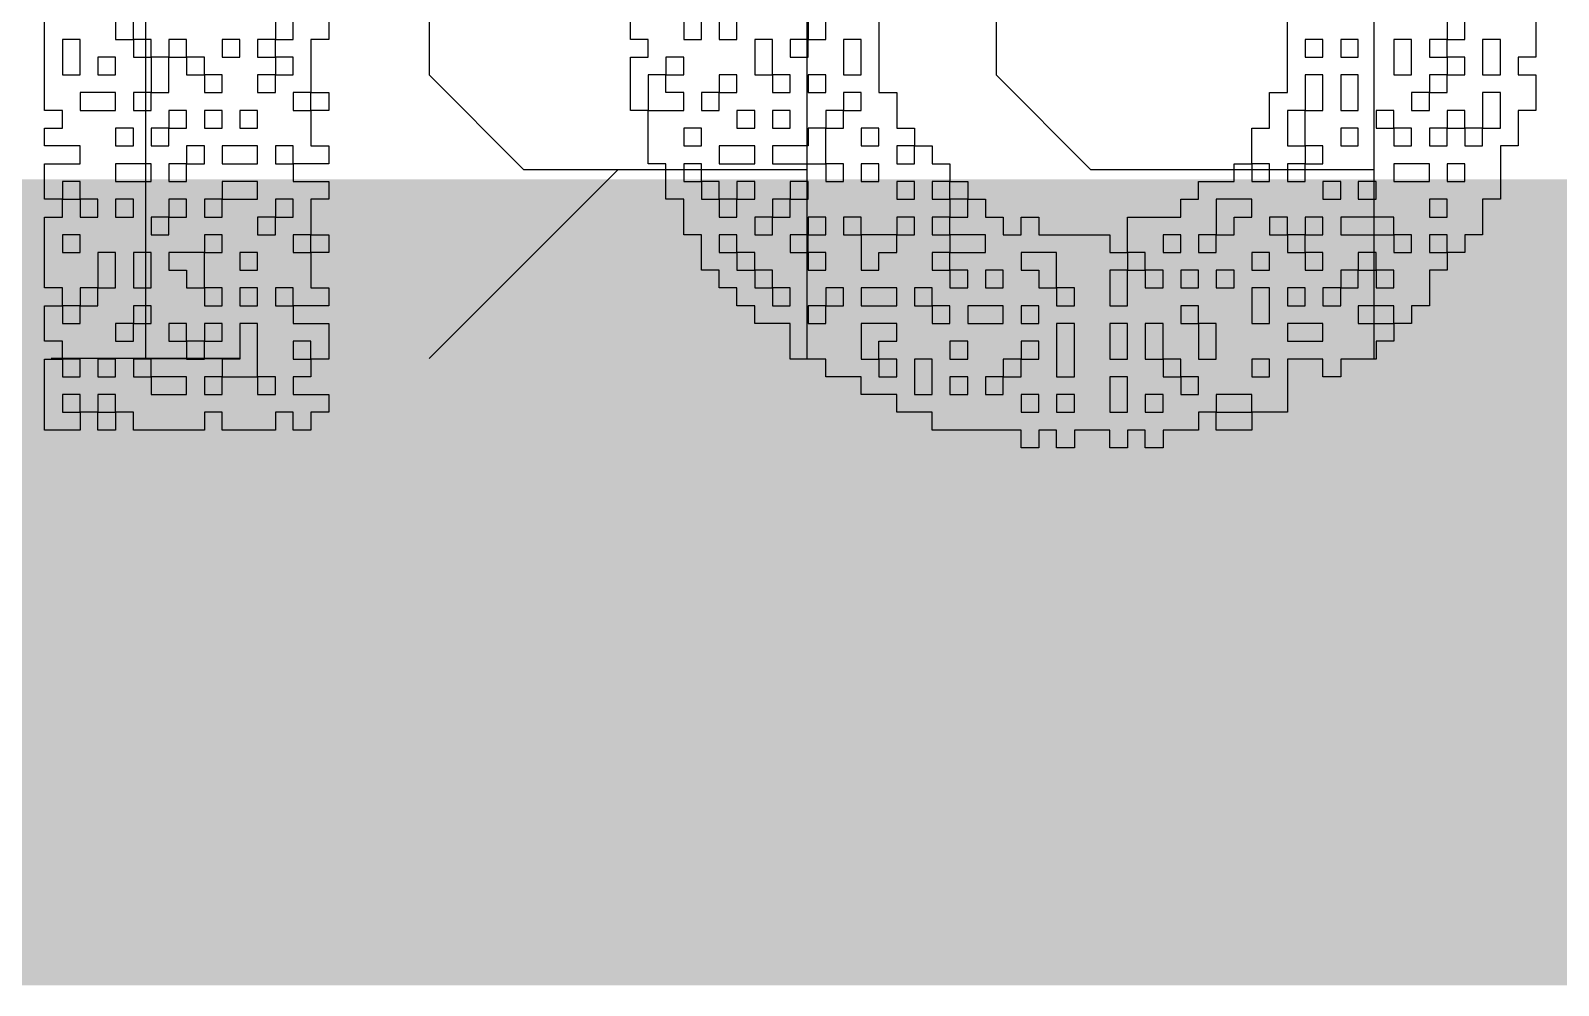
# Model space of a CAD drawing. Header units: millimetres. Extents: x 3.07 to 5.81, y 1.29 to 3.84.
# Drawn here: x 4.2782 to 4.3805, y 1.296 to 1.36 of the extents above; entities that cross this region are included whole.
import ezdxf

# ---------------------------------------------------------------- set-up
doc = ezdxf.new("R2010")
doc.units = ezdxf.units.MM
doc.header["$MEASUREMENT"] = 0
for name, color, linetype in [('BottomOverlay', 54, 'Continuous'), ('TopLayer', 1, 'Continuous'), ('TopOverlay', 2, 'Continuous')]:
    doc.layers.add(name, color=color, linetype=linetype)

msp = doc.modelspace()

# ---------------------------------------------------------------- hatches: boundary and pattern name
at = {"layer": 'TopLayer'}
for points in [[(4.032, 1.297), (5.334, 1.297), (5.334, 1.35), (4.032, 1.35)], [(3.478, 1.296), (5.277, 1.296), (5.277, 1.327), (3.478, 1.327)]]:
    msp.add_hatch(color=1, dxfattribs=at).paths.add_polyline_path(points)

# ---------------------------------------------------------------- linework, layer by layer
at = {"layer": 'BottomOverlay'}
for p, q in [((4.28589, 1.37599), (4.28589, 1.338)), ((4.33021, 1.338), (4.33021, 1.37599)), ((4.3682, 1.338), (4.3682, 1.37599)), ((4.30488, 1.36966), (4.30488, 1.35699)), ((4.34287, 1.36966), (4.34287, 1.35699)), ((4.30488, 1.35699), (4.31122, 1.35066)), ((4.34287, 1.35699), (4.3492, 1.35066)), ((4.31755, 1.35066), (4.30488, 1.338)), ((4.31122, 1.35066), (4.33021, 1.35066)), ((4.3492, 1.35066), (4.3682, 1.35066)), ((4.29222, 1.338), (4.27956, 1.338)), ((4.28589, 1.338), (4.29222, 1.338))]:
    msp.add_line(p, q, dxfattribs=at)
at = {"layer": 'TopOverlay'}
for p, q in [((4.27913, 1.35936), (4.27913, 1.36055)), ((4.28389, 1.36055), (4.28389, 1.35936)), ((4.28508, 1.35936), (4.28508, 1.36055)), ((4.29459, 1.36055), (4.29459, 1.35936)), ((4.29578, 1.35936), (4.29578, 1.36055)), ((4.29816, 1.36055), (4.29816, 1.35936)), ((4.31837, 1.35936), (4.31837, 1.36055)), ((4.32194, 1.36055), (4.32194, 1.35936)), ((4.32313, 1.35936), (4.32313, 1.36055)), ((4.32432, 1.36055), (4.32432, 1.35936)), ((4.32551, 1.35936), (4.32551, 1.36055)), ((4.33027, 1.36055), (4.33027, 1.35936)), ((4.33146, 1.35936), (4.33146, 1.36055)), ((4.33502, 1.36055), (4.33502, 1.35936)), ((4.36238, 1.35936), (4.36238, 1.36055)), ((4.37308, 1.36055), (4.37308, 1.35936)), ((4.37427, 1.35936), (4.37427, 1.36055)), ((4.37903, 1.36055), (4.37903, 1.35936)), ((4.27913, 1.35818), (4.27913, 1.35936)), ((4.28151, 1.35936), (4.28032, 1.35936)), ((4.28032, 1.35936), (4.28032, 1.35818)), ((4.28151, 1.35818), (4.28151, 1.35936)), ((4.28389, 1.35936), (4.28508, 1.35936)), ((4.28508, 1.35936), (4.28508, 1.35818)), ((4.28626, 1.35936), (4.28508, 1.35936)), ((4.28626, 1.35818), (4.28626, 1.35936)), ((4.28864, 1.35936), (4.28745, 1.35936)), ((4.28745, 1.35936), (4.28745, 1.35818)), ((4.28864, 1.35818), (4.28864, 1.35936)), ((4.29221, 1.35936), (4.29102, 1.35936)), ((4.29102, 1.35936), (4.29102, 1.35818)), ((4.29221, 1.35818), (4.29221, 1.35936)), ((4.29459, 1.35936), (4.2934, 1.35936)), ((4.2934, 1.35936), (4.2934, 1.35818)), ((4.29459, 1.35936), (4.29578, 1.35936)), ((4.29459, 1.35818), (4.29459, 1.35936)), ((4.29816, 1.35936), (4.29697, 1.35936)), ((4.29697, 1.35936), (4.29697, 1.35818)), ((4.31956, 1.35936), (4.31837, 1.35936)), ((4.31956, 1.35818), (4.31956, 1.35936)), ((4.32194, 1.35936), (4.32313, 1.35936)), ((4.32432, 1.35936), (4.32551, 1.35936)), ((4.32789, 1.35936), (4.3267, 1.35936)), ((4.3267, 1.35936), (4.3267, 1.35818)), ((4.32789, 1.35818), (4.32789, 1.35936)), ((4.33027, 1.35936), (4.32908, 1.35936)), ((4.32908, 1.35936), (4.32908, 1.35818)), ((4.33027, 1.35936), (4.33146, 1.35936)), ((4.33027, 1.35818), (4.33027, 1.35936)), ((4.33384, 1.35936), (4.33265, 1.35936)), ((4.33265, 1.35936), (4.33265, 1.35818)), ((4.33384, 1.35818), (4.33384, 1.35936)), ((4.33502, 1.35936), (4.33502, 1.35818)), ((4.36238, 1.35818), (4.36238, 1.35936)), ((4.36476, 1.35936), (4.36357, 1.35936)), ((4.36357, 1.35936), (4.36357, 1.35818)), ((4.36476, 1.35818), (4.36476, 1.35936)), ((4.36713, 1.35936), (4.36595, 1.35936)), ((4.36595, 1.35936), (4.36595, 1.35818)), ((4.36713, 1.35818), (4.36713, 1.35936)), ((4.3707, 1.35936), (4.36951, 1.35936)), ((4.36951, 1.35936), (4.36951, 1.35818)), ((4.3707, 1.35818), (4.3707, 1.35936)), ((4.37308, 1.35936), (4.37189, 1.35936)), ((4.37189, 1.35936), (4.37189, 1.35818)), ((4.37308, 1.35936), (4.37427, 1.35936)), ((4.37308, 1.35818), (4.37308, 1.35936)), ((4.37665, 1.35936), (4.37546, 1.35936)), ((4.37546, 1.35936), (4.37546, 1.35818)), ((4.37665, 1.35818), (4.37665, 1.35936)), ((4.37903, 1.35936), (4.37903, 1.35818)), ((4.27913, 1.35699), (4.27913, 1.35818)), ((4.28032, 1.35818), (4.28032, 1.35699)), ((4.28151, 1.35699), (4.28151, 1.35818)), ((4.28389, 1.35818), (4.2827, 1.35818)), ((4.2827, 1.35818), (4.2827, 1.35699)), ((4.28389, 1.35699), (4.28389, 1.35818)), ((4.28508, 1.35818), (4.28626, 1.35818)), ((4.28626, 1.35818), (4.28626, 1.35699)), ((4.28745, 1.35818), (4.28626, 1.35818)), ((4.28745, 1.35818), (4.28864, 1.35818)), ((4.28745, 1.35699), (4.28745, 1.35818)), ((4.28864, 1.35818), (4.28864, 1.35699)), ((4.28983, 1.35818), (4.28864, 1.35818)), ((4.28983, 1.35699), (4.28983, 1.35818)), ((4.29102, 1.35818), (4.29221, 1.35818)), ((4.2934, 1.35818), (4.29459, 1.35818)), ((4.29459, 1.35818), (4.29459, 1.35699)), ((4.29578, 1.35818), (4.29459, 1.35818)), ((4.29578, 1.35699), (4.29578, 1.35818)), ((4.29697, 1.35818), (4.29697, 1.35699)), ((4.31837, 1.35699), (4.31837, 1.35818)), ((4.31837, 1.35818), (4.31956, 1.35818)), ((4.32194, 1.35818), (4.32075, 1.35818)), ((4.32075, 1.35818), (4.32075, 1.35699)), ((4.32194, 1.35699), (4.32194, 1.35818)), ((4.3267, 1.35818), (4.3267, 1.35699)), ((4.32789, 1.35699), (4.32789, 1.35818)), ((4.32908, 1.35818), (4.33027, 1.35818)), ((4.33265, 1.35818), (4.33265, 1.35699)), ((4.33384, 1.35699), (4.33384, 1.35818)), ((4.33502, 1.35818), (4.33502, 1.35699)), ((4.36238, 1.35699), (4.36238, 1.35818)), ((4.36357, 1.35818), (4.36476, 1.35818)), ((4.36595, 1.35818), (4.36713, 1.35818)), ((4.36951, 1.35818), (4.36951, 1.35699)), ((4.3707, 1.35699), (4.3707, 1.35818)), ((4.37189, 1.35818), (4.37308, 1.35818)), ((4.37308, 1.35818), (4.37308, 1.35699)), ((4.37427, 1.35818), (4.37308, 1.35818)), ((4.37427, 1.35699), (4.37427, 1.35818)), ((4.37546, 1.35818), (4.37546, 1.35699)), ((4.37665, 1.35699), (4.37665, 1.35818)), ((4.37903, 1.35818), (4.37784, 1.35818)), ((4.37784, 1.35818), (4.37784, 1.35699)), ((4.27913, 1.3558), (4.27913, 1.35699)), ((4.28032, 1.35699), (4.28151, 1.35699)), ((4.2827, 1.35699), (4.28389, 1.35699)), ((4.28626, 1.35699), (4.28626, 1.3558)), ((4.28745, 1.3558), (4.28745, 1.35699)), ((4.28864, 1.35699), (4.28983, 1.35699)), ((4.28983, 1.35699), (4.28983, 1.3558)), ((4.29102, 1.35699), (4.28983, 1.35699)), ((4.29102, 1.3558), (4.29102, 1.35699)), ((4.29459, 1.35699), (4.2934, 1.35699)), ((4.2934, 1.35699), (4.2934, 1.3558)), ((4.29459, 1.35699), (4.29578, 1.35699)), ((4.29459, 1.3558), (4.29459, 1.35699)), ((4.29697, 1.35699), (4.29697, 1.3558)), ((4.31837, 1.3558), (4.31837, 1.35699)), ((4.32075, 1.35699), (4.31956, 1.35699)), ((4.31956, 1.35699), (4.31956, 1.3558)), ((4.32075, 1.35699), (4.32194, 1.35699)), ((4.32075, 1.3558), (4.32075, 1.35699)), ((4.32551, 1.35699), (4.32432, 1.35699)), ((4.32432, 1.35699), (4.32432, 1.3558)), ((4.32551, 1.3558), (4.32551, 1.35699)), ((4.3267, 1.35699), (4.32789, 1.35699)), ((4.32789, 1.35699), (4.32789, 1.3558)), ((4.32908, 1.35699), (4.32789, 1.35699)), ((4.32908, 1.3558), (4.32908, 1.35699)), ((4.33146, 1.35699), (4.33027, 1.35699)), ((4.33027, 1.35699), (4.33027, 1.3558)), ((4.33146, 1.3558), (4.33146, 1.35699)), ((4.33265, 1.35699), (4.33384, 1.35699)), ((4.33502, 1.35699), (4.33502, 1.3558)), ((4.36238, 1.3558), (4.36238, 1.35699)), ((4.36476, 1.35699), (4.36357, 1.35699)), ((4.36357, 1.35699), (4.36357, 1.3558)), ((4.36476, 1.3558), (4.36476, 1.35699)), ((4.36713, 1.35699), (4.36595, 1.35699)), ((4.36595, 1.35699), (4.36595, 1.3558)), ((4.36713, 1.3558), (4.36713, 1.35699)), ((4.36951, 1.35699), (4.3707, 1.35699)), ((4.37308, 1.35699), (4.37189, 1.35699)), ((4.37189, 1.35699), (4.37189, 1.3558)), ((4.37308, 1.35699), (4.37427, 1.35699)), ((4.37308, 1.3558), (4.37308, 1.35699)), ((4.37546, 1.35699), (4.37665, 1.35699)), ((4.37784, 1.35699), (4.37903, 1.35699)), ((4.37903, 1.35699), (4.37903, 1.3558)), ((4.27913, 1.35461), (4.27913, 1.3558)), ((4.28389, 1.3558), (4.28151, 1.3558)), ((4.28151, 1.3558), (4.28151, 1.35461)), ((4.28389, 1.35461), (4.28389, 1.3558)), ((4.28626, 1.3558), (4.28508, 1.3558)), ((4.28508, 1.3558), (4.28508, 1.35461)), ((4.28626, 1.3558), (4.28745, 1.3558)), ((4.28626, 1.35461), (4.28626, 1.3558)), ((4.28983, 1.3558), (4.29102, 1.3558)), ((4.2934, 1.3558), (4.29459, 1.3558)), ((4.29697, 1.3558), (4.29578, 1.3558)), ((4.29578, 1.3558), (4.29578, 1.35461)), ((4.29697, 1.3558), (4.29816, 1.3558)), ((4.29697, 1.35461), (4.29697, 1.3558)), ((4.29816, 1.3558), (4.29816, 1.35461)), ((4.31837, 1.35461), (4.31837, 1.3558)), ((4.31956, 1.3558), (4.31956, 1.35461)), ((4.32194, 1.3558), (4.32075, 1.3558)), ((4.32194, 1.35461), (4.32194, 1.3558)), ((4.32432, 1.3558), (4.32313, 1.3558)), ((4.32313, 1.3558), (4.32313, 1.35461)), ((4.32432, 1.3558), (4.32551, 1.3558)), ((4.32432, 1.35461), (4.32432, 1.3558)), ((4.32789, 1.3558), (4.32908, 1.3558)), ((4.33027, 1.3558), (4.33146, 1.3558)), ((4.33384, 1.3558), (4.33265, 1.3558)), ((4.33265, 1.3558), (4.33265, 1.35461)), ((4.33384, 1.35461), (4.33384, 1.3558)), ((4.33502, 1.3558), (4.33621, 1.3558)), ((4.33621, 1.3558), (4.33621, 1.35461)), ((4.36119, 1.35461), (4.36119, 1.3558)), ((4.36119, 1.3558), (4.36238, 1.3558)), ((4.36357, 1.3558), (4.36357, 1.35461)), ((4.36476, 1.35461), (4.36476, 1.3558)), ((4.36595, 1.3558), (4.36595, 1.35461)), ((4.36713, 1.35461), (4.36713, 1.3558)), ((4.37189, 1.3558), (4.3707, 1.3558)), ((4.3707, 1.3558), (4.3707, 1.35461)), ((4.37189, 1.3558), (4.37308, 1.3558)), ((4.37189, 1.35461), (4.37189, 1.3558)), ((4.37665, 1.3558), (4.37546, 1.3558)), ((4.37546, 1.3558), (4.37546, 1.35461)), ((4.37665, 1.35461), (4.37665, 1.3558)), ((4.37903, 1.3558), (4.37903, 1.35461)), ((4.28032, 1.35461), (4.27913, 1.35461)), ((4.28032, 1.35342), (4.28032, 1.35461)), ((4.28151, 1.35461), (4.28389, 1.35461)), ((4.28508, 1.35461), (4.28626, 1.35461)), ((4.28864, 1.35461), (4.28745, 1.35461)), ((4.28745, 1.35461), (4.28745, 1.35342)), ((4.28864, 1.35342), (4.28864, 1.35461)), ((4.29102, 1.35461), (4.28983, 1.35461)), ((4.28983, 1.35461), (4.28983, 1.35342)), ((4.29102, 1.35342), (4.29102, 1.35461)), ((4.2934, 1.35461), (4.29221, 1.35461)), ((4.29221, 1.35461), (4.29221, 1.35342)), ((4.2934, 1.35342), (4.2934, 1.35461)), ((4.29578, 1.35461), (4.29697, 1.35461)), ((4.29816, 1.35461), (4.29697, 1.35461)), ((4.29697, 1.35461), (4.29697, 1.35342)), ((4.31956, 1.35461), (4.31837, 1.35461)), ((4.31956, 1.35342), (4.31956, 1.35461)), ((4.31956, 1.35461), (4.32194, 1.35461)), ((4.32313, 1.35461), (4.32432, 1.35461)), ((4.3267, 1.35461), (4.32551, 1.35461)), ((4.32551, 1.35461), (4.32551, 1.35342)), ((4.3267, 1.35342), (4.3267, 1.35461)), ((4.32908, 1.35461), (4.32789, 1.35461)), ((4.32789, 1.35461), (4.32789, 1.35342)), ((4.32908, 1.35342), (4.32908, 1.35461)), ((4.33265, 1.35461), (4.33146, 1.35461)), ((4.33146, 1.35461), (4.33146, 1.35342)), ((4.33265, 1.35461), (4.33384, 1.35461)), ((4.33265, 1.35342), (4.33265, 1.35461)), ((4.33621, 1.35461), (4.33621, 1.35342)), ((4.36119, 1.35342), (4.36119, 1.35461)), ((4.36357, 1.35461), (4.36238, 1.35461)), ((4.36238, 1.35461), (4.36238, 1.35342)), ((4.36357, 1.35461), (4.36476, 1.35461)), ((4.36357, 1.35342), (4.36357, 1.35461)), ((4.36595, 1.35461), (4.36713, 1.35461)), ((4.36951, 1.35461), (4.36832, 1.35461)), ((4.36832, 1.35461), (4.36832, 1.35342)), ((4.36951, 1.35342), (4.36951, 1.35461)), ((4.3707, 1.35461), (4.37189, 1.35461)), ((4.37427, 1.35461), (4.37308, 1.35461)), ((4.37308, 1.35461), (4.37308, 1.35342)), ((4.37427, 1.35342), (4.37427, 1.35461)), ((4.37546, 1.35461), (4.37546, 1.35342)), ((4.37665, 1.35342), (4.37665, 1.35461)), ((4.37903, 1.35461), (4.37784, 1.35461)), ((4.37784, 1.35461), (4.37784, 1.35342)), ((4.27913, 1.35223), (4.27913, 1.35342)), ((4.27913, 1.35342), (4.28032, 1.35342)), ((4.28508, 1.35342), (4.28389, 1.35342)), ((4.28389, 1.35342), (4.28389, 1.35223)), ((4.28508, 1.35223), (4.28508, 1.35342)), ((4.28745, 1.35342), (4.28626, 1.35342)), ((4.28626, 1.35342), (4.28626, 1.35223)), ((4.28745, 1.35342), (4.28864, 1.35342)), ((4.28745, 1.35223), (4.28745, 1.35342)), ((4.28983, 1.35342), (4.29102, 1.35342)), ((4.29221, 1.35342), (4.2934, 1.35342)), ((4.29697, 1.35342), (4.29697, 1.35223)), ((4.31956, 1.35223), (4.31956, 1.35342)), ((4.32313, 1.35342), (4.32194, 1.35342)), ((4.32194, 1.35342), (4.32194, 1.35223)), ((4.32313, 1.35223), (4.32313, 1.35342)), ((4.32551, 1.35342), (4.3267, 1.35342)), ((4.32789, 1.35342), (4.32908, 1.35342)), ((4.33146, 1.35342), (4.33027, 1.35342)), ((4.33027, 1.35342), (4.33027, 1.35223)), ((4.33146, 1.35342), (4.33265, 1.35342)), ((4.33146, 1.35223), (4.33146, 1.35342)), ((4.33502, 1.35342), (4.33384, 1.35342)), ((4.33384, 1.35342), (4.33384, 1.35223)), ((4.33502, 1.35223), (4.33502, 1.35342)), ((4.33621, 1.35342), (4.3374, 1.35342)), ((4.3374, 1.35342), (4.3374, 1.35223)), ((4.36, 1.35223), (4.36, 1.35342)), ((4.36, 1.35342), (4.36119, 1.35342)), ((4.36238, 1.35342), (4.36238, 1.35223)), ((4.36357, 1.35223), (4.36357, 1.35342)), ((4.36713, 1.35342), (4.36595, 1.35342)), ((4.36595, 1.35342), (4.36595, 1.35223)), ((4.36713, 1.35223), (4.36713, 1.35342)), ((4.36832, 1.35342), (4.36951, 1.35342)), ((4.36951, 1.35342), (4.36951, 1.35223)), ((4.3707, 1.35342), (4.36951, 1.35342)), ((4.3707, 1.35223), (4.3707, 1.35342)), ((4.37308, 1.35342), (4.37189, 1.35342)), ((4.37189, 1.35342), (4.37189, 1.35223)), ((4.37308, 1.35342), (4.37427, 1.35342)), ((4.37308, 1.35223), (4.37308, 1.35342)), ((4.37427, 1.35342), (4.37427, 1.35223)), ((4.37546, 1.35342), (4.37427, 1.35342)), ((4.37546, 1.35342), (4.37665, 1.35342)), ((4.37546, 1.35223), (4.37546, 1.35342)), ((4.37784, 1.35342), (4.37784, 1.35223)), ((4.28151, 1.35223), (4.27913, 1.35223)), ((4.28151, 1.35104), (4.28151, 1.35223)), ((4.28389, 1.35223), (4.28508, 1.35223)), ((4.28626, 1.35223), (4.28745, 1.35223)), ((4.28983, 1.35223), (4.28864, 1.35223)), ((4.28864, 1.35223), (4.28864, 1.35104)), ((4.28983, 1.35104), (4.28983, 1.35223)), ((4.2934, 1.35223), (4.29102, 1.35223)), ((4.29102, 1.35223), (4.29102, 1.35104)), ((4.2934, 1.35104), (4.2934, 1.35223)), ((4.29578, 1.35223), (4.29459, 1.35223)), ((4.29459, 1.35223), (4.29459, 1.35104)), ((4.29578, 1.35104), (4.29578, 1.35223)), ((4.29697, 1.35223), (4.29816, 1.35223)), ((4.29816, 1.35223), (4.29816, 1.35104)), ((4.31956, 1.35104), (4.31956, 1.35223)), ((4.32194, 1.35223), (4.32313, 1.35223)), ((4.3267, 1.35223), (4.32432, 1.35223)), ((4.32432, 1.35223), (4.32432, 1.35104)), ((4.3267, 1.35104), (4.3267, 1.35223)), ((4.33027, 1.35223), (4.32789, 1.35223)), ((4.32789, 1.35223), (4.32789, 1.35104)), ((4.33146, 1.35104), (4.33146, 1.35223)), ((4.33384, 1.35223), (4.33502, 1.35223)), ((4.3374, 1.35223), (4.33621, 1.35223)), ((4.33621, 1.35223), (4.33621, 1.35104)), ((4.3374, 1.35223), (4.33859, 1.35223)), ((4.3374, 1.35104), (4.3374, 1.35223)), ((4.33859, 1.35223), (4.33859, 1.35104)), ((4.36, 1.35104), (4.36, 1.35223)), ((4.36238, 1.35223), (4.36357, 1.35223)), ((4.36357, 1.35223), (4.36357, 1.35104)), ((4.36476, 1.35223), (4.36357, 1.35223)), ((4.36476, 1.35104), (4.36476, 1.35223)), ((4.36595, 1.35223), (4.36713, 1.35223)), ((4.36951, 1.35223), (4.3707, 1.35223)), ((4.37189, 1.35223), (4.37308, 1.35223)), ((4.37427, 1.35223), (4.37546, 1.35223)), ((4.37784, 1.35223), (4.37665, 1.35223)), ((4.37665, 1.35223), (4.37665, 1.35104)), ((4.27913, 1.34985), (4.27913, 1.35104)), ((4.27913, 1.35104), (4.28151, 1.35104)), ((4.28626, 1.35104), (4.28389, 1.35104)), ((4.28389, 1.35104), (4.28389, 1.34985)), ((4.28626, 1.34985), (4.28626, 1.35104)), ((4.28864, 1.35104), (4.28745, 1.35104)), ((4.28745, 1.35104), (4.28745, 1.34985)), ((4.28864, 1.35104), (4.28983, 1.35104)), ((4.28864, 1.34985), (4.28864, 1.35104)), ((4.29102, 1.35104), (4.2934, 1.35104)), ((4.29459, 1.35104), (4.29578, 1.35104)), ((4.29816, 1.35104), (4.29578, 1.35104)), ((4.29578, 1.35104), (4.29578, 1.34985)), ((4.32075, 1.35104), (4.31956, 1.35104)), ((4.32075, 1.34985), (4.32075, 1.35104)), ((4.32313, 1.35104), (4.32194, 1.35104)), ((4.32194, 1.35104), (4.32194, 1.34985)), ((4.32313, 1.34985), (4.32313, 1.35104)), ((4.32432, 1.35104), (4.3267, 1.35104)), ((4.32789, 1.35104), (4.33146, 1.35104)), ((4.33146, 1.35104), (4.33146, 1.34985)), ((4.33265, 1.35104), (4.33146, 1.35104)), ((4.33265, 1.34985), (4.33265, 1.35104)), ((4.33502, 1.35104), (4.33384, 1.35104)), ((4.33384, 1.35104), (4.33384, 1.34985)), ((4.33502, 1.34985), (4.33502, 1.35104)), ((4.33621, 1.35104), (4.3374, 1.35104)), ((4.33859, 1.35104), (4.33978, 1.35104)), ((4.33978, 1.35104), (4.33978, 1.34985)), ((4.35881, 1.34985), (4.35881, 1.35104)), ((4.35881, 1.35104), (4.36, 1.35104)), ((4.36, 1.35104), (4.36, 1.34985)), ((4.36119, 1.35104), (4.36, 1.35104)), ((4.36119, 1.34985), (4.36119, 1.35104)), ((4.36357, 1.35104), (4.36238, 1.35104)), ((4.36238, 1.35104), (4.36238, 1.34985)), ((4.36357, 1.35104), (4.36476, 1.35104)), ((4.36357, 1.34985), (4.36357, 1.35104)), ((4.37189, 1.35104), (4.36951, 1.35104)), ((4.36951, 1.35104), (4.36951, 1.34985)), ((4.37189, 1.34985), (4.37189, 1.35104)), ((4.37427, 1.35104), (4.37308, 1.35104)), ((4.37308, 1.35104), (4.37308, 1.34985)), ((4.37427, 1.34985), (4.37427, 1.35104)), ((4.37665, 1.35104), (4.37665, 1.34985)), ((4.27913, 1.34866), (4.27913, 1.34985)), ((4.28151, 1.34985), (4.28032, 1.34985)), ((4.28032, 1.34985), (4.28032, 1.34866)), ((4.28151, 1.34866), (4.28151, 1.34985)), ((4.28389, 1.34985), (4.28626, 1.34985)), ((4.28745, 1.34985), (4.28864, 1.34985)), ((4.2934, 1.34985), (4.29102, 1.34985)), ((4.29102, 1.34985), (4.29102, 1.34866)), ((4.2934, 1.34866), (4.2934, 1.34985)), ((4.29578, 1.34985), (4.29816, 1.34985)), ((4.29816, 1.34985), (4.29816, 1.34866)), ((4.32075, 1.34866), (4.32075, 1.34985)), ((4.32194, 1.34985), (4.32313, 1.34985)), ((4.32313, 1.34985), (4.32313, 1.34866)), ((4.32432, 1.34985), (4.32313, 1.34985)), ((4.32432, 1.34866), (4.32432, 1.34985)), ((4.3267, 1.34985), (4.32551, 1.34985)), ((4.32551, 1.34985), (4.32551, 1.34866)), ((4.3267, 1.34866), (4.3267, 1.34985)), ((4.33027, 1.34985), (4.32908, 1.34985)), ((4.32908, 1.34985), (4.32908, 1.34866)), ((4.33027, 1.34866), (4.33027, 1.34985)), ((4.33146, 1.34985), (4.33265, 1.34985)), ((4.33384, 1.34985), (4.33502, 1.34985)), ((4.3374, 1.34985), (4.33621, 1.34985)), ((4.33621, 1.34985), (4.33621, 1.34866)), ((4.3374, 1.34866), (4.3374, 1.34985)), ((4.33978, 1.34985), (4.33859, 1.34985)), ((4.33859, 1.34985), (4.33859, 1.34866)), ((4.33978, 1.34985), (4.34097, 1.34985)), ((4.33978, 1.34866), (4.33978, 1.34985)), ((4.34097, 1.34985), (4.34097, 1.34866)), ((4.35643, 1.34866), (4.35643, 1.34985)), ((4.35643, 1.34985), (4.35881, 1.34985)), ((4.36, 1.34985), (4.36119, 1.34985)), ((4.36238, 1.34985), (4.36357, 1.34985)), ((4.36595, 1.34985), (4.36476, 1.34985)), ((4.36476, 1.34985), (4.36476, 1.34866)), ((4.36595, 1.34866), (4.36595, 1.34985)), ((4.36832, 1.34985), (4.36713, 1.34985)), ((4.36713, 1.34985), (4.36713, 1.34866)), ((4.36832, 1.34866), (4.36832, 1.34985)), ((4.36951, 1.34985), (4.37189, 1.34985)), ((4.37308, 1.34985), (4.37427, 1.34985)), ((4.37665, 1.34985), (4.37665, 1.34866)), ((4.28032, 1.34866), (4.27913, 1.34866)), ((4.28032, 1.34747), (4.28032, 1.34866)), ((4.28032, 1.34866), (4.28151, 1.34866)), ((4.28151, 1.34866), (4.28151, 1.34747)), ((4.2827, 1.34866), (4.28151, 1.34866)), ((4.2827, 1.34747), (4.2827, 1.34866)), ((4.28508, 1.34866), (4.28389, 1.34866)), ((4.28389, 1.34866), (4.28389, 1.34747)), ((4.28508, 1.34747), (4.28508, 1.34866)), ((4.28864, 1.34866), (4.28745, 1.34866)), ((4.28745, 1.34866), (4.28745, 1.34747)), ((4.28864, 1.34747), (4.28864, 1.34866)), ((4.29102, 1.34866), (4.28983, 1.34866)), ((4.28983, 1.34866), (4.28983, 1.34747)), ((4.29102, 1.34866), (4.2934, 1.34866)), ((4.29102, 1.34747), (4.29102, 1.34866)), ((4.29578, 1.34866), (4.29459, 1.34866)), ((4.29459, 1.34866), (4.29459, 1.34747)), ((4.29578, 1.34747), (4.29578, 1.34866)), ((4.29816, 1.34866), (4.29697, 1.34866)), ((4.29697, 1.34866), (4.29697, 1.34747)), ((4.32194, 1.34866), (4.32075, 1.34866)), ((4.32194, 1.34747), (4.32194, 1.34866)), ((4.32313, 1.34866), (4.32432, 1.34866)), ((4.32432, 1.34866), (4.32432, 1.34747)), ((4.32551, 1.34866), (4.32432, 1.34866)), ((4.32551, 1.34866), (4.3267, 1.34866)), ((4.32551, 1.34747), (4.32551, 1.34866)), ((4.32908, 1.34866), (4.32789, 1.34866)), ((4.32789, 1.34866), (4.32789, 1.34747)), ((4.32908, 1.34866), (4.33027, 1.34866)), ((4.32908, 1.34747), (4.32908, 1.34866)), ((4.33621, 1.34866), (4.3374, 1.34866)), ((4.33859, 1.34866), (4.33978, 1.34866)), ((4.33978, 1.34866), (4.33978, 1.34747)), ((4.34097, 1.34866), (4.33978, 1.34866)), ((4.34097, 1.34866), (4.34216, 1.34866)), ((4.34097, 1.34747), (4.34097, 1.34866)), ((4.34216, 1.34866), (4.34216, 1.34747)), ((4.35524, 1.34747), (4.35524, 1.34866)), ((4.35524, 1.34866), (4.35643, 1.34866)), ((4.36, 1.34866), (4.35762, 1.34866)), ((4.35762, 1.34866), (4.35762, 1.34747)), ((4.36, 1.34747), (4.36, 1.34866)), ((4.36476, 1.34866), (4.36595, 1.34866)), ((4.36713, 1.34866), (4.36832, 1.34866)), ((4.37308, 1.34866), (4.37189, 1.34866)), ((4.37189, 1.34866), (4.37189, 1.34747)), ((4.37308, 1.34747), (4.37308, 1.34866)), ((4.37665, 1.34866), (4.37546, 1.34866)), ((4.37546, 1.34866), (4.37546, 1.34747)), ((4.27913, 1.34628), (4.27913, 1.34747)), ((4.27913, 1.34747), (4.28032, 1.34747)), ((4.28151, 1.34747), (4.2827, 1.34747)), ((4.28389, 1.34747), (4.28508, 1.34747)), ((4.28745, 1.34747), (4.28626, 1.34747)), ((4.28626, 1.34747), (4.28626, 1.34628)), ((4.28745, 1.34747), (4.28864, 1.34747)), ((4.28745, 1.34628), (4.28745, 1.34747)), ((4.28983, 1.34747), (4.29102, 1.34747)), ((4.29459, 1.34747), (4.2934, 1.34747)), ((4.2934, 1.34747), (4.2934, 1.34628)), ((4.29459, 1.34747), (4.29578, 1.34747)), ((4.29459, 1.34628), (4.29459, 1.34747)), ((4.29697, 1.34747), (4.29697, 1.34628)), ((4.32194, 1.34628), (4.32194, 1.34747)), ((4.32432, 1.34747), (4.32551, 1.34747)), ((4.32789, 1.34747), (4.3267, 1.34747)), ((4.3267, 1.34747), (4.3267, 1.34628)), ((4.32789, 1.34747), (4.32908, 1.34747)), ((4.32789, 1.34628), (4.32789, 1.34747)), ((4.33146, 1.34747), (4.33027, 1.34747)), ((4.33027, 1.34747), (4.33027, 1.34628)), ((4.33146, 1.34628), (4.33146, 1.34747)), ((4.33384, 1.34747), (4.33265, 1.34747)), ((4.33265, 1.34747), (4.33265, 1.34628)), ((4.33384, 1.34628), (4.33384, 1.34747)), ((4.3374, 1.34747), (4.33621, 1.34747)), ((4.33621, 1.34747), (4.33621, 1.34628)), ((4.3374, 1.34628), (4.3374, 1.34747)), ((4.33978, 1.34747), (4.33859, 1.34747)), ((4.33859, 1.34747), (4.33859, 1.34628)), ((4.33978, 1.34747), (4.34097, 1.34747)), ((4.33978, 1.34628), (4.33978, 1.34747)), ((4.34216, 1.34747), (4.34335, 1.34747)), ((4.34335, 1.34747), (4.34335, 1.34628)), ((4.34454, 1.34628), (4.34454, 1.34747)), ((4.34454, 1.34747), (4.34573, 1.34747)), ((4.34573, 1.34747), (4.34573, 1.34628)), ((4.35167, 1.34628), (4.35167, 1.34747)), ((4.35167, 1.34747), (4.35524, 1.34747)), ((4.35762, 1.34747), (4.35762, 1.34628)), ((4.35881, 1.34628), (4.35881, 1.34747)), ((4.35881, 1.34747), (4.36, 1.34747)), ((4.36238, 1.34747), (4.36119, 1.34747)), ((4.36119, 1.34747), (4.36119, 1.34628)), ((4.36238, 1.34628), (4.36238, 1.34747)), ((4.36476, 1.34747), (4.36357, 1.34747)), ((4.36357, 1.34747), (4.36357, 1.34628)), ((4.36476, 1.34628), (4.36476, 1.34747)), ((4.36951, 1.34747), (4.36595, 1.34747)), ((4.36595, 1.34747), (4.36595, 1.34628)), ((4.36951, 1.34628), (4.36951, 1.34747)), ((4.37189, 1.34747), (4.37308, 1.34747)), ((4.37546, 1.34747), (4.37546, 1.34628)), ((4.27913, 1.34509), (4.27913, 1.34628)), ((4.28151, 1.34628), (4.28032, 1.34628)), ((4.28032, 1.34628), (4.28032, 1.34509)), ((4.28151, 1.34509), (4.28151, 1.34628)), ((4.28626, 1.34628), (4.28745, 1.34628)), ((4.29102, 1.34628), (4.28983, 1.34628)), ((4.28983, 1.34628), (4.28983, 1.34509)), ((4.29102, 1.34509), (4.29102, 1.34628)), ((4.2934, 1.34628), (4.29459, 1.34628)), ((4.29697, 1.34628), (4.29578, 1.34628)), ((4.29578, 1.34628), (4.29578, 1.34509)), ((4.29697, 1.34628), (4.29816, 1.34628)), ((4.29697, 1.34509), (4.29697, 1.34628)), ((4.29816, 1.34628), (4.29816, 1.34509)), ((4.32313, 1.34628), (4.32194, 1.34628)), ((4.32313, 1.34509), (4.32313, 1.34628)), ((4.32551, 1.34628), (4.32432, 1.34628)), ((4.32432, 1.34628), (4.32432, 1.34509)), ((4.32551, 1.34509), (4.32551, 1.34628)), ((4.3267, 1.34628), (4.32789, 1.34628)), ((4.33027, 1.34628), (4.32908, 1.34628)), ((4.32908, 1.34628), (4.32908, 1.34509)), ((4.33027, 1.34628), (4.33146, 1.34628)), ((4.33027, 1.34509), (4.33027, 1.34628)), ((4.33265, 1.34628), (4.33384, 1.34628)), ((4.33384, 1.34628), (4.33384, 1.34509)), ((4.33621, 1.34628), (4.33384, 1.34628)), ((4.33621, 1.34628), (4.3374, 1.34628)), ((4.33621, 1.34509), (4.33621, 1.34628)), ((4.33859, 1.34628), (4.33978, 1.34628)), ((4.33978, 1.34628), (4.33978, 1.34509)), ((4.34216, 1.34628), (4.33978, 1.34628)), ((4.34216, 1.34509), (4.34216, 1.34628)), ((4.34335, 1.34628), (4.34454, 1.34628)), ((4.34573, 1.34628), (4.35048, 1.34628)), ((4.35048, 1.34628), (4.35048, 1.34509)), ((4.35167, 1.34509), (4.35167, 1.34628)), ((4.35524, 1.34628), (4.35405, 1.34628)), ((4.35405, 1.34628), (4.35405, 1.34509)), ((4.35524, 1.34509), (4.35524, 1.34628)), ((4.35762, 1.34628), (4.35643, 1.34628)), ((4.35643, 1.34628), (4.35643, 1.34509)), ((4.35762, 1.34628), (4.35881, 1.34628)), ((4.35762, 1.34509), (4.35762, 1.34628)), ((4.36119, 1.34628), (4.36238, 1.34628)), ((4.36238, 1.34628), (4.36238, 1.34509)), ((4.36357, 1.34628), (4.36238, 1.34628)), ((4.36357, 1.34628), (4.36476, 1.34628)), ((4.36357, 1.34509), (4.36357, 1.34628)), ((4.36595, 1.34628), (4.36951, 1.34628)), ((4.36951, 1.34628), (4.36951, 1.34509)), ((4.3707, 1.34628), (4.36951, 1.34628)), ((4.3707, 1.34509), (4.3707, 1.34628)), ((4.37308, 1.34628), (4.37189, 1.34628)), ((4.37189, 1.34628), (4.37189, 1.34509)), ((4.37308, 1.34509), (4.37308, 1.34628)), ((4.37546, 1.34628), (4.37427, 1.34628)), ((4.37427, 1.34628), (4.37427, 1.34509)), ((4.27913, 1.3439), (4.27913, 1.34509)), ((4.28032, 1.34509), (4.28151, 1.34509)), ((4.28389, 1.34509), (4.2827, 1.34509)), ((4.2827, 1.34509), (4.2827, 1.3439)), ((4.28389, 1.3439), (4.28389, 1.34509)), ((4.28626, 1.34509), (4.28508, 1.34509)), ((4.28508, 1.34509), (4.28508, 1.3439)), ((4.28626, 1.3439), (4.28626, 1.34509)), ((4.28983, 1.34509), (4.28745, 1.34509)), ((4.28745, 1.34509), (4.28745, 1.3439)), ((4.28983, 1.34509), (4.29102, 1.34509)), ((4.28983, 1.3439), (4.28983, 1.34509)), ((4.2934, 1.34509), (4.29221, 1.34509)), ((4.29221, 1.34509), (4.29221, 1.3439)), ((4.2934, 1.3439), (4.2934, 1.34509)), ((4.29578, 1.34509), (4.29697, 1.34509)), ((4.29816, 1.34509), (4.29697, 1.34509)), ((4.29697, 1.34509), (4.29697, 1.3439)), ((4.32313, 1.3439), (4.32313, 1.34509)), ((4.32432, 1.34509), (4.32551, 1.34509)), ((4.32551, 1.34509), (4.32551, 1.3439)), ((4.3267, 1.34509), (4.32551, 1.34509)), ((4.3267, 1.3439), (4.3267, 1.34509)), ((4.32908, 1.34509), (4.33027, 1.34509)), ((4.33027, 1.34509), (4.33027, 1.3439)), ((4.33146, 1.34509), (4.33027, 1.34509)), ((4.33146, 1.3439), (4.33146, 1.34509)), ((4.33384, 1.34509), (4.33384, 1.3439)), ((4.33502, 1.3439), (4.33502, 1.34509)), ((4.33502, 1.34509), (4.33621, 1.34509)), ((4.33978, 1.34509), (4.33859, 1.34509)), ((4.33859, 1.34509), (4.33859, 1.3439)), ((4.33978, 1.34509), (4.34216, 1.34509)), ((4.33978, 1.3439), (4.33978, 1.34509)), ((4.34692, 1.34509), (4.34454, 1.34509)), ((4.34454, 1.34509), (4.34454, 1.3439)), ((4.34692, 1.3439), (4.34692, 1.34509)), ((4.35048, 1.34509), (4.35167, 1.34509)), ((4.35167, 1.34509), (4.35167, 1.3439)), ((4.35286, 1.34509), (4.35167, 1.34509)), ((4.35286, 1.3439), (4.35286, 1.34509)), ((4.35405, 1.34509), (4.35524, 1.34509)), ((4.35643, 1.34509), (4.35762, 1.34509)), ((4.36119, 1.34509), (4.36, 1.34509)), ((4.36, 1.34509), (4.36, 1.3439)), ((4.36119, 1.3439), (4.36119, 1.34509)), ((4.36238, 1.34509), (4.36357, 1.34509)), ((4.36357, 1.34509), (4.36357, 1.3439)), ((4.36476, 1.34509), (4.36357, 1.34509)), ((4.36476, 1.3439), (4.36476, 1.34509)), ((4.36832, 1.34509), (4.36713, 1.34509)), ((4.36713, 1.34509), (4.36713, 1.3439)), ((4.36832, 1.3439), (4.36832, 1.34509)), ((4.36951, 1.34509), (4.3707, 1.34509)), ((4.37189, 1.34509), (4.37308, 1.34509)), ((4.37427, 1.34509), (4.37308, 1.34509)), ((4.37308, 1.34509), (4.37308, 1.3439)), ((4.27913, 1.34272), (4.27913, 1.3439)), ((4.2827, 1.3439), (4.2827, 1.34272)), ((4.28389, 1.34272), (4.28389, 1.3439)), ((4.28508, 1.3439), (4.28508, 1.34272)), ((4.28626, 1.34272), (4.28626, 1.3439)), ((4.28745, 1.3439), (4.28864, 1.3439)), ((4.28864, 1.3439), (4.28864, 1.34272)), ((4.28983, 1.34272), (4.28983, 1.3439)), ((4.29221, 1.3439), (4.2934, 1.3439)), ((4.29697, 1.3439), (4.29697, 1.34272)), ((4.32432, 1.3439), (4.32313, 1.3439)), ((4.32432, 1.34272), (4.32432, 1.3439)), ((4.32551, 1.3439), (4.3267, 1.3439)), ((4.3267, 1.3439), (4.3267, 1.34272)), ((4.32789, 1.3439), (4.3267, 1.3439)), ((4.32789, 1.34272), (4.32789, 1.3439)), ((4.33027, 1.3439), (4.33146, 1.3439)), ((4.33384, 1.3439), (4.33502, 1.3439)), ((4.33859, 1.3439), (4.33978, 1.3439)), ((4.33978, 1.3439), (4.33978, 1.34272)), ((4.34097, 1.3439), (4.33978, 1.3439)), ((4.34097, 1.34272), (4.34097, 1.3439)), ((4.34335, 1.3439), (4.34216, 1.3439)), ((4.34216, 1.3439), (4.34216, 1.34272)), ((4.34335, 1.34272), (4.34335, 1.3439)), ((4.34454, 1.3439), (4.34573, 1.3439)), ((4.34573, 1.3439), (4.34573, 1.34272)), ((4.34692, 1.34272), (4.34692, 1.3439)), ((4.35167, 1.3439), (4.35048, 1.3439)), ((4.35048, 1.3439), (4.35048, 1.34272)), ((4.35167, 1.3439), (4.35286, 1.3439)), ((4.35167, 1.34272), (4.35167, 1.3439)), ((4.35286, 1.3439), (4.35286, 1.34272)), ((4.35405, 1.3439), (4.35286, 1.3439)), ((4.35405, 1.34272), (4.35405, 1.3439)), ((4.35643, 1.3439), (4.35524, 1.3439)), ((4.35524, 1.3439), (4.35524, 1.34272)), ((4.35643, 1.34272), (4.35643, 1.3439)), ((4.35881, 1.3439), (4.35762, 1.3439)), ((4.35762, 1.3439), (4.35762, 1.34272)), ((4.35881, 1.34272), (4.35881, 1.3439)), ((4.36, 1.3439), (4.36119, 1.3439)), ((4.36357, 1.3439), (4.36476, 1.3439)), ((4.36713, 1.3439), (4.36595, 1.3439)), ((4.36595, 1.3439), (4.36595, 1.34272)), ((4.36713, 1.3439), (4.36832, 1.3439)), ((4.36713, 1.34272), (4.36713, 1.3439)), ((4.36832, 1.3439), (4.36832, 1.34272)), ((4.36951, 1.3439), (4.36832, 1.3439)), ((4.36951, 1.34272), (4.36951, 1.3439)), ((4.37308, 1.3439), (4.37189, 1.3439)), ((4.37189, 1.3439), (4.37189, 1.34272)), ((4.28032, 1.34272), (4.27913, 1.34272)), ((4.28032, 1.34153), (4.28032, 1.34272)), ((4.2827, 1.34272), (4.28151, 1.34272)), ((4.28151, 1.34272), (4.28151, 1.34153)), ((4.2827, 1.34272), (4.28389, 1.34272)), ((4.2827, 1.34153), (4.2827, 1.34272)), ((4.28508, 1.34272), (4.28626, 1.34272)), ((4.28864, 1.34272), (4.28983, 1.34272)), ((4.28983, 1.34272), (4.28983, 1.34153)), ((4.29102, 1.34272), (4.28983, 1.34272)), ((4.29102, 1.34153), (4.29102, 1.34272)), ((4.2934, 1.34272), (4.29221, 1.34272)), ((4.29221, 1.34272), (4.29221, 1.34153)), ((4.2934, 1.34153), (4.2934, 1.34272)), ((4.29578, 1.34272), (4.29459, 1.34272)), ((4.29459, 1.34272), (4.29459, 1.34153)), ((4.29578, 1.34153), (4.29578, 1.34272)), ((4.29697, 1.34272), (4.29816, 1.34272)), ((4.29816, 1.34272), (4.29816, 1.34153)), ((4.32551, 1.34272), (4.32432, 1.34272)), ((4.32551, 1.34153), (4.32551, 1.34272)), ((4.3267, 1.34272), (4.32789, 1.34272)), ((4.32789, 1.34272), (4.32789, 1.34153)), ((4.32908, 1.34272), (4.32789, 1.34272)), ((4.32908, 1.34153), (4.32908, 1.34272)), ((4.33265, 1.34272), (4.33146, 1.34272)), ((4.33146, 1.34272), (4.33146, 1.34153)), ((4.33265, 1.34153), (4.33265, 1.34272)), ((4.33621, 1.34272), (4.33384, 1.34272)), ((4.33384, 1.34272), (4.33384, 1.34153)), ((4.33621, 1.34153), (4.33621, 1.34272)), ((4.33859, 1.34272), (4.3374, 1.34272)), ((4.3374, 1.34272), (4.3374, 1.34153)), ((4.33859, 1.34153), (4.33859, 1.34272)), ((4.33978, 1.34272), (4.34097, 1.34272)), ((4.34216, 1.34272), (4.34335, 1.34272)), ((4.34573, 1.34272), (4.34692, 1.34272)), ((4.34692, 1.34272), (4.34692, 1.34153)), ((4.34811, 1.34272), (4.34692, 1.34272)), ((4.34811, 1.34153), (4.34811, 1.34272)), ((4.35048, 1.34272), (4.35048, 1.34153)), ((4.35167, 1.34153), (4.35167, 1.34272)), ((4.35286, 1.34272), (4.35405, 1.34272)), ((4.35524, 1.34272), (4.35643, 1.34272)), ((4.35762, 1.34272), (4.35881, 1.34272)), ((4.36119, 1.34272), (4.36, 1.34272)), ((4.36, 1.34272), (4.36, 1.34153)), ((4.36119, 1.34153), (4.36119, 1.34272)), ((4.36357, 1.34272), (4.36238, 1.34272)), ((4.36238, 1.34272), (4.36238, 1.34153)), ((4.36357, 1.34153), (4.36357, 1.34272)), ((4.36595, 1.34272), (4.36476, 1.34272)), ((4.36476, 1.34272), (4.36476, 1.34153)), ((4.36595, 1.34272), (4.36713, 1.34272)), ((4.36595, 1.34153), (4.36595, 1.34272)), ((4.36832, 1.34272), (4.36951, 1.34272)), ((4.37189, 1.34272), (4.37189, 1.34153)), ((4.27913, 1.34034), (4.27913, 1.34153)), ((4.27913, 1.34153), (4.28032, 1.34153)), ((4.28032, 1.34153), (4.28032, 1.34034)), ((4.28151, 1.34153), (4.28032, 1.34153)), ((4.28151, 1.34034), (4.28151, 1.34153)), ((4.28151, 1.34153), (4.2827, 1.34153)), ((4.28626, 1.34153), (4.28508, 1.34153)), ((4.28508, 1.34153), (4.28508, 1.34034)), ((4.28626, 1.34034), (4.28626, 1.34153)), ((4.28983, 1.34153), (4.29102, 1.34153)), ((4.29221, 1.34153), (4.2934, 1.34153)), ((4.29459, 1.34153), (4.29578, 1.34153)), ((4.29816, 1.34153), (4.29578, 1.34153)), ((4.29578, 1.34153), (4.29578, 1.34034)), ((4.3267, 1.34153), (4.32551, 1.34153)), ((4.3267, 1.34034), (4.3267, 1.34153)), ((4.32789, 1.34153), (4.32908, 1.34153)), ((4.33146, 1.34153), (4.33027, 1.34153)), ((4.33027, 1.34153), (4.33027, 1.34034)), ((4.33146, 1.34153), (4.33265, 1.34153)), ((4.33146, 1.34034), (4.33146, 1.34153)), ((4.33384, 1.34153), (4.33621, 1.34153)), ((4.3374, 1.34153), (4.33859, 1.34153)), ((4.33859, 1.34153), (4.33859, 1.34034)), ((4.33978, 1.34153), (4.33859, 1.34153)), ((4.33978, 1.34034), (4.33978, 1.34153)), ((4.34335, 1.34153), (4.34097, 1.34153)), ((4.34097, 1.34153), (4.34097, 1.34034)), ((4.34335, 1.34034), (4.34335, 1.34153)), ((4.34573, 1.34153), (4.34454, 1.34153)), ((4.34454, 1.34153), (4.34454, 1.34034)), ((4.34573, 1.34034), (4.34573, 1.34153)), ((4.34692, 1.34153), (4.34811, 1.34153)), ((4.35048, 1.34153), (4.35167, 1.34153)), ((4.35643, 1.34153), (4.35524, 1.34153)), ((4.35524, 1.34153), (4.35524, 1.34034)), ((4.35643, 1.34034), (4.35643, 1.34153)), ((4.36, 1.34153), (4.36, 1.34034)), ((4.36119, 1.34034), (4.36119, 1.34153)), ((4.36238, 1.34153), (4.36357, 1.34153)), ((4.36476, 1.34153), (4.36595, 1.34153)), ((4.36951, 1.34153), (4.36713, 1.34153)), ((4.36713, 1.34153), (4.36713, 1.34034)), ((4.36951, 1.34034), (4.36951, 1.34153)), ((4.37189, 1.34153), (4.3707, 1.34153)), ((4.3707, 1.34153), (4.3707, 1.34034)), ((4.27913, 1.33915), (4.27913, 1.34034)), ((4.28032, 1.34034), (4.28151, 1.34034)), ((4.28508, 1.34034), (4.28389, 1.34034)), ((4.28389, 1.34034), (4.28389, 1.33915)), ((4.28508, 1.34034), (4.28626, 1.34034)), ((4.28508, 1.33915), (4.28508, 1.34034)), ((4.28864, 1.34034), (4.28745, 1.34034)), ((4.28745, 1.34034), (4.28745, 1.33915)), ((4.28864, 1.33915), (4.28864, 1.34034)), ((4.29102, 1.34034), (4.28983, 1.34034)), ((4.28983, 1.34034), (4.28983, 1.33915)), ((4.29102, 1.33915), (4.29102, 1.34034)), ((4.2934, 1.34034), (4.29221, 1.34034)), ((4.29221, 1.34034), (4.29221, 1.33915)), ((4.2934, 1.33915), (4.2934, 1.34034)), ((4.29578, 1.34034), (4.29816, 1.34034)), ((4.29816, 1.34034), (4.29816, 1.33915)), ((4.32908, 1.34034), (4.3267, 1.34034)), ((4.32908, 1.33915), (4.32908, 1.34034)), ((4.33027, 1.34034), (4.33146, 1.34034)), ((4.33621, 1.34034), (4.33384, 1.34034)), ((4.33384, 1.34034), (4.33384, 1.33915)), ((4.33621, 1.33915), (4.33621, 1.34034)), ((4.33859, 1.34034), (4.33978, 1.34034)), ((4.34097, 1.34034), (4.34335, 1.34034)), ((4.34454, 1.34034), (4.34573, 1.34034)), ((4.34811, 1.34034), (4.34692, 1.34034)), ((4.34692, 1.34034), (4.34692, 1.33915)), ((4.34811, 1.33915), (4.34811, 1.34034)), ((4.35167, 1.34034), (4.35048, 1.34034)), ((4.35048, 1.34034), (4.35048, 1.33915)), ((4.35167, 1.33915), (4.35167, 1.34034)), ((4.35405, 1.34034), (4.35286, 1.34034)), ((4.35286, 1.34034), (4.35286, 1.33915)), ((4.35405, 1.33915), (4.35405, 1.34034)), ((4.35524, 1.34034), (4.35643, 1.34034)), ((4.35643, 1.34034), (4.35643, 1.33915)), ((4.35762, 1.34034), (4.35643, 1.34034)), ((4.35762, 1.33915), (4.35762, 1.34034)), ((4.36, 1.34034), (4.36119, 1.34034)), ((4.36476, 1.34034), (4.36238, 1.34034)), ((4.36238, 1.34034), (4.36238, 1.33915)), ((4.36476, 1.33915), (4.36476, 1.34034)), ((4.36713, 1.34034), (4.36951, 1.34034)), ((4.3707, 1.34034), (4.36951, 1.34034)), ((4.36951, 1.34034), (4.36951, 1.33915)), ((4.28032, 1.33915), (4.27913, 1.33915)), ((4.28032, 1.33796), (4.28032, 1.33915)), ((4.28389, 1.33915), (4.28508, 1.33915)), ((4.28745, 1.33915), (4.28864, 1.33915)), ((4.28864, 1.33915), (4.28864, 1.33796)), ((4.28983, 1.33915), (4.28864, 1.33915)), ((4.28983, 1.33915), (4.29102, 1.33915)), ((4.28983, 1.33796), (4.28983, 1.33915)), ((4.29221, 1.33915), (4.29221, 1.33796)), ((4.2934, 1.33796), (4.2934, 1.33915)), ((4.29697, 1.33915), (4.29578, 1.33915)), ((4.29578, 1.33915), (4.29578, 1.33796)), ((4.29697, 1.33796), (4.29697, 1.33915)), ((4.29816, 1.33915), (4.29816, 1.33796)), ((4.32908, 1.33796), (4.32908, 1.33915)), ((4.33384, 1.33915), (4.33384, 1.33796)), ((4.33502, 1.33796), (4.33502, 1.33915)), ((4.33502, 1.33915), (4.33621, 1.33915)), ((4.34097, 1.33915), (4.33978, 1.33915)), ((4.33978, 1.33915), (4.33978, 1.33796)), ((4.34097, 1.33796), (4.34097, 1.33915)), ((4.34573, 1.33915), (4.34454, 1.33915)), ((4.34454, 1.33915), (4.34454, 1.33796)), ((4.34573, 1.33796), (4.34573, 1.33915)), ((4.34692, 1.33915), (4.34692, 1.33796)), ((4.34811, 1.33796), (4.34811, 1.33915)), ((4.35048, 1.33915), (4.35048, 1.33796)), ((4.35167, 1.33796), (4.35167, 1.33915)), ((4.35286, 1.33915), (4.35286, 1.33796)), ((4.35405, 1.33796), (4.35405, 1.33915)), ((4.35643, 1.33915), (4.35643, 1.33796)), ((4.35762, 1.33796), (4.35762, 1.33915)), ((4.36238, 1.33915), (4.36476, 1.33915)), ((4.36951, 1.33915), (4.36832, 1.33915)), ((4.36832, 1.33915), (4.36832, 1.33796)), ((4.27913, 1.33677), (4.27913, 1.33796)), ((4.27913, 1.33796), (4.28032, 1.33796)), ((4.28032, 1.33796), (4.28032, 1.33677)), ((4.28151, 1.33796), (4.28032, 1.33796)), ((4.28151, 1.33677), (4.28151, 1.33796)), ((4.28389, 1.33796), (4.2827, 1.33796)), ((4.2827, 1.33796), (4.2827, 1.33677)), ((4.28389, 1.33677), (4.28389, 1.33796)), ((4.28626, 1.33796), (4.28508, 1.33796)), ((4.28508, 1.33796), (4.28508, 1.33677)), ((4.28626, 1.33677), (4.28626, 1.33796)), ((4.28864, 1.33796), (4.28983, 1.33796)), ((4.29221, 1.33796), (4.29102, 1.33796)), ((4.29102, 1.33796), (4.29102, 1.33677)), ((4.2934, 1.33677), (4.2934, 1.33796)), ((4.29578, 1.33796), (4.29697, 1.33796)), ((4.29816, 1.33796), (4.29697, 1.33796)), ((4.29697, 1.33796), (4.29697, 1.33677)), ((4.33146, 1.33796), (4.32908, 1.33796)), ((4.33146, 1.33677), (4.33146, 1.33796)), ((4.33384, 1.33796), (4.33502, 1.33796)), ((4.33502, 1.33796), (4.33502, 1.33677)), ((4.33621, 1.33796), (4.33502, 1.33796)), ((4.33621, 1.33677), (4.33621, 1.33796)), ((4.33859, 1.33796), (4.3374, 1.33796)), ((4.3374, 1.33796), (4.3374, 1.33677)), ((4.33859, 1.33677), (4.33859, 1.33796)), ((4.33978, 1.33796), (4.34097, 1.33796)), ((4.34454, 1.33796), (4.34335, 1.33796)), ((4.34335, 1.33796), (4.34335, 1.33677)), ((4.34454, 1.33796), (4.34573, 1.33796)), ((4.34454, 1.33677), (4.34454, 1.33796)), ((4.34692, 1.33796), (4.34692, 1.33677)), ((4.34811, 1.33677), (4.34811, 1.33796)), ((4.35048, 1.33796), (4.35167, 1.33796)), ((4.35286, 1.33796), (4.35405, 1.33796)), ((4.35405, 1.33796), (4.35405, 1.33677)), ((4.35524, 1.33796), (4.35405, 1.33796)), ((4.35524, 1.33677), (4.35524, 1.33796)), ((4.35643, 1.33796), (4.35762, 1.33796)), ((4.36119, 1.33796), (4.36, 1.33796)), ((4.36, 1.33796), (4.36, 1.33677)), ((4.36119, 1.33677), (4.36119, 1.33796)), ((4.36476, 1.33796), (4.36238, 1.33796)), ((4.36238, 1.33796), (4.36238, 1.33677)), ((4.36476, 1.33677), (4.36476, 1.33796)), ((4.36832, 1.33796), (4.36595, 1.33796)), ((4.36595, 1.33796), (4.36595, 1.33677)), ((4.27913, 1.33558), (4.27913, 1.33677)), ((4.28032, 1.33677), (4.28151, 1.33677)), ((4.2827, 1.33677), (4.28389, 1.33677)), ((4.28508, 1.33677), (4.28626, 1.33677)), ((4.28626, 1.33677), (4.28626, 1.33558)), ((4.28864, 1.33677), (4.28626, 1.33677)), ((4.28864, 1.33558), (4.28864, 1.33677)), ((4.29102, 1.33677), (4.28983, 1.33677)), ((4.28983, 1.33677), (4.28983, 1.33558)), ((4.29102, 1.33677), (4.2934, 1.33677)), ((4.29102, 1.33558), (4.29102, 1.33677)), ((4.2934, 1.33677), (4.2934, 1.33558)), ((4.29459, 1.33677), (4.2934, 1.33677)), ((4.29459, 1.33558), (4.29459, 1.33677)), ((4.29697, 1.33677), (4.29578, 1.33677)), ((4.29578, 1.33677), (4.29578, 1.33558)), ((4.33384, 1.33677), (4.33146, 1.33677)), ((4.33384, 1.33558), (4.33384, 1.33677)), ((4.33502, 1.33677), (4.33621, 1.33677)), ((4.3374, 1.33677), (4.3374, 1.33558)), ((4.33859, 1.33558), (4.33859, 1.33677)), ((4.34097, 1.33677), (4.33978, 1.33677)), ((4.33978, 1.33677), (4.33978, 1.33558)), ((4.34097, 1.33558), (4.34097, 1.33677)), ((4.34335, 1.33677), (4.34216, 1.33677)), ((4.34216, 1.33677), (4.34216, 1.33558)), ((4.34335, 1.33677), (4.34454, 1.33677)), ((4.34335, 1.33558), (4.34335, 1.33677)), ((4.34692, 1.33677), (4.34811, 1.33677)), ((4.35167, 1.33677), (4.35048, 1.33677)), ((4.35048, 1.33677), (4.35048, 1.33558)), ((4.35167, 1.33558), (4.35167, 1.33677)), ((4.35405, 1.33677), (4.35524, 1.33677)), ((4.35524, 1.33677), (4.35524, 1.33558)), ((4.35643, 1.33677), (4.35524, 1.33677)), ((4.35643, 1.33558), (4.35643, 1.33677)), ((4.36, 1.33677), (4.36119, 1.33677)), ((4.36238, 1.33677), (4.36238, 1.33558)), ((4.36595, 1.33677), (4.36476, 1.33677)), ((4.27913, 1.33439), (4.27913, 1.33558)), ((4.28151, 1.33558), (4.28032, 1.33558)), ((4.28032, 1.33558), (4.28032, 1.33439)), ((4.28151, 1.33439), (4.28151, 1.33558)), ((4.28389, 1.33558), (4.2827, 1.33558)), ((4.2827, 1.33558), (4.2827, 1.33439)), ((4.28389, 1.33439), (4.28389, 1.33558)), ((4.28626, 1.33558), (4.28864, 1.33558)), ((4.28983, 1.33558), (4.29102, 1.33558)), ((4.2934, 1.33558), (4.29459, 1.33558)), ((4.29578, 1.33558), (4.29816, 1.33558)), ((4.29816, 1.33558), (4.29816, 1.33439)), ((4.33621, 1.33558), (4.33384, 1.33558)), ((4.33621, 1.33439), (4.33621, 1.33558)), ((4.3374, 1.33558), (4.33859, 1.33558)), ((4.33978, 1.33558), (4.34097, 1.33558)), ((4.34216, 1.33558), (4.34335, 1.33558)), ((4.34573, 1.33558), (4.34454, 1.33558)), ((4.34454, 1.33558), (4.34454, 1.33439)), ((4.34573, 1.33439), (4.34573, 1.33558)), ((4.34811, 1.33558), (4.34692, 1.33558)), ((4.34692, 1.33558), (4.34692, 1.33439)), ((4.34811, 1.33439), (4.34811, 1.33558)), ((4.35048, 1.33558), (4.35048, 1.33439)), ((4.35167, 1.33439), (4.35167, 1.33558)), ((4.35405, 1.33558), (4.35286, 1.33558)), ((4.35286, 1.33558), (4.35286, 1.33439)), ((4.35405, 1.33439), (4.35405, 1.33558)), ((4.35524, 1.33558), (4.35643, 1.33558)), ((4.36, 1.33558), (4.35762, 1.33558)), ((4.35762, 1.33558), (4.35762, 1.33439)), ((4.36, 1.33439), (4.36, 1.33558)), ((4.36238, 1.33558), (4.36238, 1.33439)), ((4.27913, 1.3332), (4.27913, 1.33439)), ((4.28032, 1.33439), (4.28151, 1.33439)), ((4.2827, 1.33439), (4.28151, 1.33439)), ((4.28151, 1.33439), (4.28151, 1.3332)), ((4.2827, 1.33439), (4.28389, 1.33439)), ((4.2827, 1.3332), (4.2827, 1.33439)), ((4.28508, 1.33439), (4.28389, 1.33439)), ((4.28389, 1.33439), (4.28389, 1.3332)), ((4.28508, 1.3332), (4.28508, 1.33439)), ((4.29102, 1.33439), (4.28983, 1.33439)), ((4.28983, 1.33439), (4.28983, 1.3332)), ((4.29102, 1.3332), (4.29102, 1.33439)), ((4.29578, 1.33439), (4.29459, 1.33439)), ((4.29459, 1.33439), (4.29459, 1.3332)), ((4.29578, 1.3332), (4.29578, 1.33439)), ((4.29816, 1.33439), (4.29697, 1.33439)), ((4.29697, 1.33439), (4.29697, 1.3332)), ((4.33859, 1.33439), (4.33621, 1.33439)), ((4.33859, 1.3332), (4.33859, 1.33439)), ((4.34454, 1.33439), (4.34573, 1.33439)), ((4.34692, 1.33439), (4.34811, 1.33439)), ((4.35048, 1.33439), (4.35167, 1.33439)), ((4.35286, 1.33439), (4.35405, 1.33439)), ((4.35762, 1.33439), (4.35643, 1.33439)), ((4.35643, 1.33439), (4.35643, 1.3332)), ((4.35762, 1.33439), (4.36, 1.33439)), ((4.35762, 1.3332), (4.35762, 1.33439)), ((4.36238, 1.33439), (4.36, 1.33439)), ((4.36, 1.33439), (4.36, 1.3332)), ((4.28151, 1.3332), (4.27913, 1.3332)), ((4.28389, 1.3332), (4.2827, 1.3332)), ((4.28983, 1.3332), (4.28508, 1.3332)), ((4.29459, 1.3332), (4.29102, 1.3332)), ((4.29697, 1.3332), (4.29578, 1.3332)), ((4.34454, 1.3332), (4.33859, 1.3332)), ((4.34454, 1.33201), (4.34454, 1.3332)), ((4.34692, 1.3332), (4.34573, 1.3332)), ((4.34573, 1.3332), (4.34573, 1.33201)), ((4.34692, 1.33201), (4.34692, 1.3332)), ((4.35048, 1.3332), (4.34811, 1.3332)), ((4.34811, 1.3332), (4.34811, 1.33201)), ((4.35048, 1.33201), (4.35048, 1.3332)), ((4.35286, 1.3332), (4.35167, 1.3332)), ((4.35167, 1.3332), (4.35167, 1.33201)), ((4.35286, 1.33201), (4.35286, 1.3332)), ((4.35643, 1.3332), (4.35405, 1.3332)), ((4.35405, 1.3332), (4.35405, 1.33201)), ((4.36, 1.3332), (4.35762, 1.3332)), ((4.34573, 1.33201), (4.34454, 1.33201)), ((4.34811, 1.33201), (4.34692, 1.33201)), ((4.35167, 1.33201), (4.35048, 1.33201)), ((4.35405, 1.33201), (4.35286, 1.33201))]:
    msp.add_line(p, q, dxfattribs=at)

doc.saveas('drawing.dxf')
